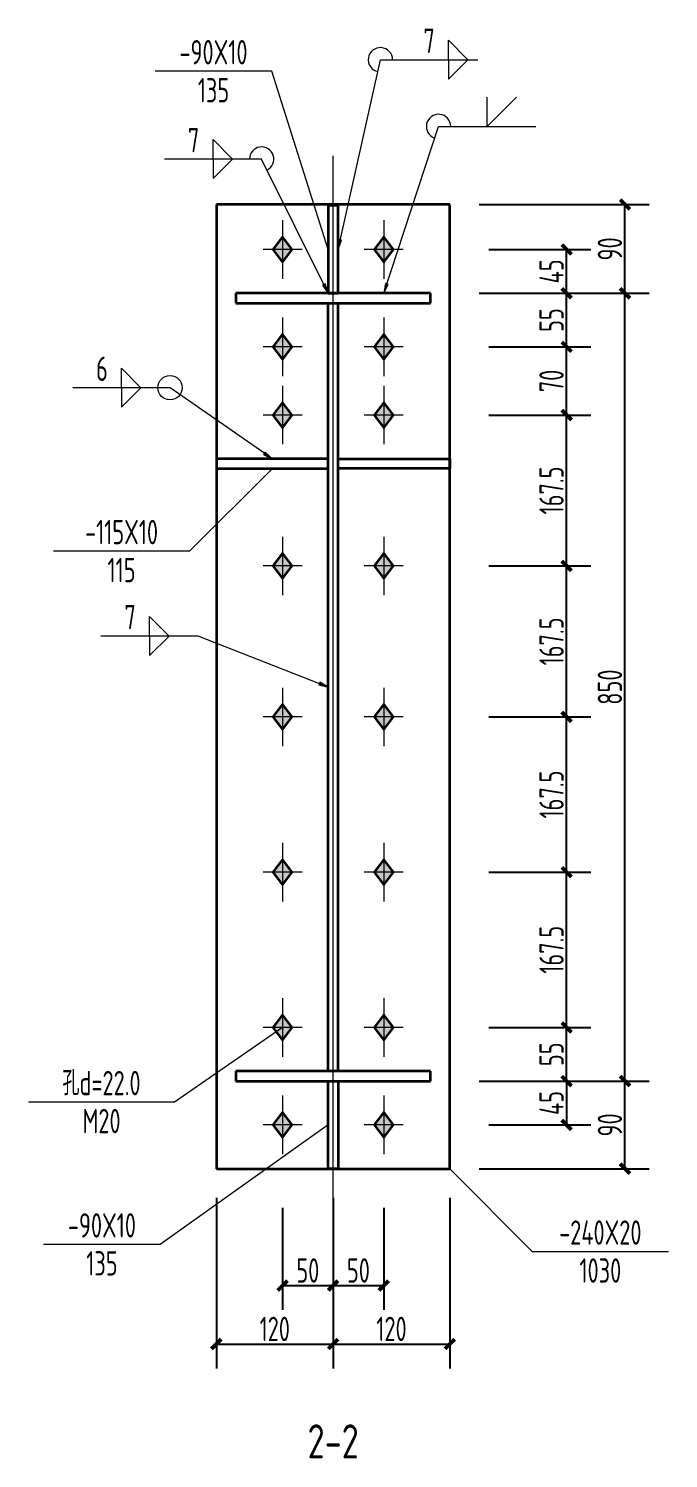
# Model space of a CAD drawing. Header units: millimetres. Extents: x 6950065 to 7140129, y 16284814 to 19754034.
# Drawn here: x 6998002 to 7004579, y 17924342 to 17939024 of the extents above; entities that cross this region are included whole.
import ezdxf
from ezdxf.enums import TextEntityAlignment as Align

# ---------------------------------------------------------------- set-up
doc = ezdxf.new("R2010")
doc.units = ezdxf.units.MM
doc.header["$LTSCALE"] = 1500
doc.header["$MEASUREMENT"] = 0
doc.linetypes.add('线型6', pattern=[8.75, 5, -1.25, 1.25, -1.25])
doc.layers.get('Defpoints').update_dxf_attribs({"color": 1})
for name, color, linetype, lineweight in [('10', 7, 'Continuous', 35), ('20', 2, 'Continuous', 35), ('尺寸标注', 9, 'Continuous', 18), ('焊缝标注', 9, 'Continuous', 18), ('螺栓孔标注', 9, 'Continuous', 18), ('钢板标注', 9, 'Continuous', 18)]:
    doc.layers.add(name, color=color, linetype=linetype, lineweight=lineweight)
doc.styles.add('FromPkpm', font='Pkpmeng', dxfattribs={"width": 0.7, "bigfont": 'hztxt'})
doc.dimstyles.new('Pkpm_1.00', dxfattribs={"dimtxt": 250, "dimasz": 100, "dimexe": 250, "dimexo": 0.0625, "dimgap": 30, "dimtad": 1, "dimdec": 0, "dimrnd": 5, "dimzin": 0, "dimdsep": 46, "dimtxsty": 'FromPkpm', "dimblk1": 'ARCHTICK', "dimblk2": 'ARCHTICK', "dimsah": 1, "dimcen": 0.09, "dimadec": 0, "dimazin": 0, "dimtfac": 1, "dimtdec": 0, "dimtix": 1, "dimtmove": 2, "dimatfit": 1, "dimfxl": 0, "dimtolj": 1, "dimtzin": 0, "dimarcsym": 0})

# ---------------------------------------------------------------- blocks, each defined once
blk = doc.blocks.new('_ArchTick')
at = {"color": 0, "linetype": 'ByBlock', "const_width": 0.4}
blk.add_lwpolyline([(-0.5, -0.5), (0.5, 0.5)], dxfattribs=at)
blk = doc.blocks.new('*D449')
at = {"layer": 'Defpoints', "color": 0, "linetype": 'Continuous'}
for p in [(7002332, 17936756), (7003532, 17936756), (7002332, 17936306)]:
    blk.add_point(p, dxfattribs=at)
at = {"layer": '尺寸标注', "color": 0, "linetype": 'Continuous', "lineweight": -2}
for p, q in [((7002732, 17936756), (7003782, 17936756)), ((7003532, 17936306), (7003532, 17936756)), ((7002732, 17936306), (7003782, 17936306))]:
    blk.add_line(p, q, dxfattribs=at)
at = {"layer": '尺寸标注', "color": 0, "linetype": 'Continuous', "lineweight": -2, "xscale": 100, "yscale": 100, "zscale": 100}
for p, rotation in [((7003532, 17936756), 90), ((7003532, 17936306), 270)]:
    blk.add_blockref('_ArchTick', p, dxfattribs=dict(at, rotation=rotation))
at = {"layer": '尺寸标注', "color": 0, "linetype": 'Continuous', "lineweight": 18, "insert": (7003377, 17936531), "char_height": 250, "attachment_point": 5, "rotation": 90, "style": 'FromPkpm'}
blk.add_mtext('\\A1;45', dxfattribs=at)
blk = doc.blocks.new('*D450')
at = {"layer": 'Defpoints', "color": 0, "linetype": 'Continuous'}
for p in [(7002332, 17936306), (7003532, 17936306), (7002332, 17935756)]:
    blk.add_point(p, dxfattribs=at)
at = {"layer": '尺寸标注', "color": 0, "linetype": 'Continuous', "lineweight": -2}
for p, q in [((7002732, 17936306), (7003782, 17936306)), ((7003532, 17935756), (7003532, 17936306)), ((7002732, 17935756), (7003782, 17935756))]:
    blk.add_line(p, q, dxfattribs=at)
at = {"layer": '尺寸标注', "color": 0, "linetype": 'Continuous', "lineweight": -2, "xscale": 100, "yscale": 100, "zscale": 100}
for p, rotation in [((7003532, 17936306), 90), ((7003532, 17935756), 270)]:
    blk.add_blockref('_ArchTick', p, dxfattribs=dict(at, rotation=rotation))
at = {"layer": '尺寸标注', "color": 0, "linetype": 'Continuous', "lineweight": 18, "insert": (7003377, 17936031), "char_height": 250, "attachment_point": 5, "rotation": 90, "style": 'FromPkpm'}
blk.add_mtext('\\A1;55', dxfattribs=at)
blk = doc.blocks.new('*D451')
at = {"layer": 'Defpoints', "color": 0, "linetype": 'Continuous'}
for p in [(7002332, 17935756), (7003532, 17935756), (7002332, 17935056)]:
    blk.add_point(p, dxfattribs=at)
at = {"layer": '尺寸标注', "color": 0, "linetype": 'Continuous', "lineweight": -2}
for p, q in [((7002732, 17935756), (7003782, 17935756)), ((7003532, 17935056), (7003532, 17935756)), ((7002732, 17935056), (7003782, 17935056))]:
    blk.add_line(p, q, dxfattribs=at)
at = {"layer": '尺寸标注', "color": 0, "linetype": 'Continuous', "lineweight": -2, "xscale": 100, "yscale": 100, "zscale": 100}
for p, rotation in [((7003532, 17935756), 90), ((7003532, 17935056), 270)]:
    blk.add_blockref('_ArchTick', p, dxfattribs=dict(at, rotation=rotation))
at = {"layer": '尺寸标注', "color": 0, "linetype": 'Continuous', "lineweight": 18, "insert": (7003377, 17935406), "char_height": 250, "attachment_point": 5, "rotation": 90, "style": 'FromPkpm'}
blk.add_mtext('\\A1;70', dxfattribs=at)
blk = doc.blocks.new('*D452')
at = {"layer": 'Defpoints', "color": 0, "linetype": 'Continuous'}
for p in [(7002332, 17928217), (7003532, 17928217), (7002332, 17927767)]:
    blk.add_point(p, dxfattribs=at)
at = {"layer": '尺寸标注', "color": 0, "linetype": 'Continuous', "lineweight": -2}
for p, q in [((7002732, 17928217), (7003782, 17928217)), ((7003532, 17928217), (7003532, 17927767)), ((7002732, 17927767), (7003782, 17927767))]:
    blk.add_line(p, q, dxfattribs=at)
at = {"layer": '尺寸标注', "color": 0, "linetype": 'Continuous', "lineweight": -2, "xscale": 100, "yscale": 100, "zscale": 100}
for p, rotation in [((7003532, 17928217), 90), ((7003532, 17927767), 270)]:
    blk.add_blockref('_ArchTick', p, dxfattribs=dict(at, rotation=rotation))
at = {"layer": '尺寸标注', "color": 0, "linetype": 'Continuous', "lineweight": 18, "insert": (7003377, 17927992), "char_height": 250, "attachment_point": 5, "rotation": 90, "style": 'FromPkpm'}
blk.add_mtext('\\A1;45', dxfattribs=at)
blk = doc.blocks.new('*D453')
at = {"layer": 'Defpoints', "color": 0, "linetype": 'Continuous'}
for p in [(7002332, 17928767), (7003532, 17928767), (7002332, 17928217)]:
    blk.add_point(p, dxfattribs=at)
at = {"layer": '尺寸标注', "color": 0, "linetype": 'Continuous', "lineweight": -2}
for p, q in [((7002732, 17928767), (7003782, 17928767)), ((7003532, 17928217), (7003532, 17928767)), ((7002732, 17928217), (7003782, 17928217))]:
    blk.add_line(p, q, dxfattribs=at)
at = {"layer": '尺寸标注', "color": 0, "linetype": 'Continuous', "lineweight": -2, "xscale": 100, "yscale": 100, "zscale": 100}
for p, rotation in [((7003532, 17928767), 90), ((7003532, 17928217), 270)]:
    blk.add_blockref('_ArchTick', p, dxfattribs=dict(at, rotation=rotation))
at = {"layer": '尺寸标注', "color": 0, "linetype": 'Continuous', "lineweight": 18, "insert": (7003377, 17928492), "char_height": 250, "attachment_point": 5, "rotation": 90, "style": 'FromPkpm'}
blk.add_mtext('\\A1;55', dxfattribs=at)
blk = doc.blocks.new('*D454')
at = {"layer": 'Defpoints', "color": 0, "linetype": 'Continuous'}
for p in [(7002332, 17935056), (7003532, 17935056), (7002332, 17933506)]:
    blk.add_point(p, dxfattribs=at)
at = {"layer": '尺寸标注', "color": 0, "linetype": 'Continuous', "lineweight": -2}
for p, q in [((7002732, 17935056), (7003782, 17935056)), ((7003532, 17933506), (7003532, 17935056)), ((7002732, 17933506), (7003782, 17933506))]:
    blk.add_line(p, q, dxfattribs=at)
at = {"layer": '尺寸标注', "color": 0, "linetype": 'Continuous', "lineweight": -2, "xscale": 100, "yscale": 100, "zscale": 100}
for p, rotation in [((7003532, 17935056), 90), ((7003532, 17933506), 270)]:
    blk.add_blockref('_ArchTick', p, dxfattribs=dict(at, rotation=rotation))
at = {"layer": '尺寸标注', "color": 0, "linetype": 'Continuous', "lineweight": 18, "insert": (7003377, 17934281), "char_height": 250, "attachment_point": 5, "rotation": 90, "style": 'FromPkpm'}
blk.add_mtext('\\A1;167.5', dxfattribs=at)
blk = doc.blocks.new('*D455')
at = {"layer": 'Defpoints', "color": 0, "linetype": 'Continuous'}
for p in [(7002332, 17931956), (7003532, 17931956), (7002332, 17930362)]:
    blk.add_point(p, dxfattribs=at)
at = {"layer": '尺寸标注', "color": 0, "linetype": 'Continuous', "lineweight": -2}
for p, q in [((7002732, 17931956), (7003782, 17931956)), ((7003532, 17930362), (7003532, 17931956)), ((7002732, 17930362), (7003782, 17930362))]:
    blk.add_line(p, q, dxfattribs=at)
at = {"layer": '尺寸标注', "color": 0, "linetype": 'Continuous', "lineweight": -2, "xscale": 100, "yscale": 100, "zscale": 100}
for p, rotation in [((7003532, 17931956), 90), ((7003532, 17930362), 270)]:
    blk.add_blockref('_ArchTick', p, dxfattribs=dict(at, rotation=rotation))
at = {"layer": '尺寸标注', "color": 0, "linetype": 'Continuous', "lineweight": 18, "insert": (7003377, 17931159), "char_height": 250, "attachment_point": 5, "rotation": 90, "style": 'FromPkpm'}
blk.add_mtext('\\A1;167.5', dxfattribs=at)
blk = doc.blocks.new('*D456')
at = {"layer": 'Defpoints', "color": 0, "linetype": 'Continuous'}
for p in [(7000612, 17927317), (7001132, 17927317), (7001132, 17926117)]:
    blk.add_point(p, dxfattribs=at)
at = {"layer": '尺寸标注', "color": 0, "linetype": 'Continuous', "lineweight": -2}
for p, q in [((7000612, 17926917), (7000612, 17925867)), ((7001132, 17926917), (7001132, 17925867)), ((7000612, 17926117), (7001132, 17926117))]:
    blk.add_line(p, q, dxfattribs=at)
at = {"layer": '尺寸标注', "color": 0, "linetype": 'Continuous', "lineweight": -2, "xscale": 100, "yscale": 100, "zscale": 100, "rotation": 180}
blk.add_blockref('_ArchTick', (7000612, 17926117), dxfattribs=at)
at = {"layer": '尺寸标注', "color": 0, "linetype": 'Continuous', "lineweight": -2, "xscale": 100, "yscale": 100, "zscale": 100}
blk.add_blockref('_ArchTick', (7001132, 17926117), dxfattribs=at)
at = {"layer": '尺寸标注', "color": 0, "linetype": 'Continuous', "lineweight": 18, "insert": (7000872, 17926272), "char_height": 250, "attachment_point": 5, "style": 'FromPkpm'}
blk.add_mtext('\\A1;50', dxfattribs=at)
blk = doc.blocks.new('*D457')
at = {"layer": 'Defpoints', "color": 0, "linetype": 'Continuous'}
for p in [(7001132, 17927317), (7001652, 17927317), (7001652, 17926117)]:
    blk.add_point(p, dxfattribs=at)
at = {"layer": '尺寸标注', "color": 0, "linetype": 'Continuous', "lineweight": -2}
for p, q in [((7001132, 17926917), (7001132, 17925867)), ((7001652, 17926917), (7001652, 17925867)), ((7001132, 17926117), (7001652, 17926117))]:
    blk.add_line(p, q, dxfattribs=at)
at = {"layer": '尺寸标注', "color": 0, "linetype": 'Continuous', "lineweight": -2, "xscale": 100, "yscale": 100, "zscale": 100, "rotation": 180}
blk.add_blockref('_ArchTick', (7001132, 17926117), dxfattribs=at)
at = {"layer": '尺寸标注', "color": 0, "linetype": 'Continuous', "lineweight": -2, "xscale": 100, "yscale": 100, "zscale": 100}
blk.add_blockref('_ArchTick', (7001652, 17926117), dxfattribs=at)
at = {"layer": '尺寸标注', "color": 0, "linetype": 'Continuous', "lineweight": 18, "insert": (7001392, 17926272), "char_height": 250, "attachment_point": 5, "style": 'FromPkpm'}
blk.add_mtext('\\A1;50', dxfattribs=at)
blk = doc.blocks.new('*D458')
at = {"layer": 'Defpoints', "color": 0, "linetype": 'Continuous'}
for p in [(6999932, 17927317), (7001132, 17927317), (7001132, 17925517)]:
    blk.add_point(p, dxfattribs=at)
at = {"layer": '尺寸标注', "color": 0, "linetype": 'Continuous', "lineweight": -2}
for p, q in [((6999932, 17927017), (6999932, 17925267)), ((7001132, 17927017), (7001132, 17925267)), ((6999932, 17925517), (7001132, 17925517))]:
    blk.add_line(p, q, dxfattribs=at)
at = {"layer": '尺寸标注', "color": 0, "linetype": 'Continuous', "lineweight": -2, "xscale": 100, "yscale": 100, "zscale": 100, "rotation": 180}
blk.add_blockref('_ArchTick', (6999932, 17925517), dxfattribs=at)
at = {"layer": '尺寸标注', "color": 0, "linetype": 'Continuous', "lineweight": -2, "xscale": 100, "yscale": 100, "zscale": 100}
blk.add_blockref('_ArchTick', (7001132, 17925517), dxfattribs=at)
at = {"layer": '尺寸标注', "color": 0, "linetype": 'Continuous', "lineweight": 18, "insert": (7000532, 17925672), "char_height": 250, "attachment_point": 5, "style": 'FromPkpm'}
blk.add_mtext('\\A1;120', dxfattribs=at)
blk = doc.blocks.new('*D459')
at = {"layer": 'Defpoints', "color": 0, "linetype": 'Continuous'}
for p in [(7001132, 17927317), (7002332, 17927317), (7002332, 17925517)]:
    blk.add_point(p, dxfattribs=at)
at = {"layer": '尺寸标注', "color": 0, "linetype": 'Continuous', "lineweight": -2}
for p, q in [((7001132, 17927017), (7001132, 17925267)), ((7002332, 17927017), (7002332, 17925267)), ((7001132, 17925517), (7002332, 17925517))]:
    blk.add_line(p, q, dxfattribs=at)
at = {"layer": '尺寸标注', "color": 0, "linetype": 'Continuous', "lineweight": -2, "xscale": 100, "yscale": 100, "zscale": 100, "rotation": 180}
blk.add_blockref('_ArchTick', (7001132, 17925517), dxfattribs=at)
at = {"layer": '尺寸标注', "color": 0, "linetype": 'Continuous', "lineweight": -2, "xscale": 100, "yscale": 100, "zscale": 100}
blk.add_blockref('_ArchTick', (7002332, 17925517), dxfattribs=at)
at = {"layer": '尺寸标注', "color": 0, "linetype": 'Continuous', "lineweight": 18, "insert": (7001732, 17925672), "char_height": 250, "attachment_point": 5, "style": 'FromPkpm'}
blk.add_mtext('\\A1;120', dxfattribs=at)
blk = doc.blocks.new('*D460')
at = {"layer": 'Defpoints', "color": 0, "linetype": 'Continuous'}
for p in [(7002332, 17928217), (7004132, 17928217), (7002332, 17927317)]:
    blk.add_point(p, dxfattribs=at)
at = {"layer": '尺寸标注', "color": 0, "linetype": 'Continuous', "lineweight": -2}
for p, q in [((7002632, 17928217), (7004382, 17928217)), ((7004132, 17927317), (7004132, 17928217)), ((7002632, 17927317), (7004382, 17927317))]:
    blk.add_line(p, q, dxfattribs=at)
at = {"layer": '尺寸标注', "color": 0, "linetype": 'Continuous', "lineweight": -2, "xscale": 100, "yscale": 100, "zscale": 100}
for p, rotation in [((7004132, 17928217), 90), ((7004132, 17927317), 270)]:
    blk.add_blockref('_ArchTick', p, dxfattribs=dict(at, rotation=rotation))
at = {"layer": '尺寸标注', "color": 0, "linetype": 'Continuous', "lineweight": 18, "insert": (7003977, 17927767), "char_height": 250, "attachment_point": 5, "rotation": 90, "style": 'FromPkpm'}
blk.add_mtext('\\A1;90', dxfattribs=at)
blk = doc.blocks.new('*D461')
at = {"layer": 'Defpoints', "color": 0, "linetype": 'Continuous'}
for p in [(7002332, 17936306), (7004132, 17936306), (7002332, 17928217)]:
    blk.add_point(p, dxfattribs=at)
at = {"layer": '尺寸标注', "color": 0, "linetype": 'Continuous', "lineweight": -2}
for p, q in [((7002632, 17936306), (7004382, 17936306)), ((7004132, 17928217), (7004132, 17936306)), ((7002632, 17928217), (7004382, 17928217))]:
    blk.add_line(p, q, dxfattribs=at)
at = {"layer": '尺寸标注', "color": 0, "linetype": 'Continuous', "lineweight": -2, "xscale": 100, "yscale": 100, "zscale": 100}
for p, rotation in [((7004132, 17936306), 90), ((7004132, 17928217), 270)]:
    blk.add_blockref('_ArchTick', p, dxfattribs=dict(at, rotation=rotation))
at = {"layer": '尺寸标注', "color": 0, "linetype": 'Continuous', "lineweight": 18, "insert": (7003977, 17932262), "char_height": 250, "attachment_point": 5, "rotation": 90, "style": 'FromPkpm'}
blk.add_mtext('\\A1;850', dxfattribs=at)
blk = doc.blocks.new('*D462')
at = {"layer": 'Defpoints', "color": 0, "linetype": 'Continuous'}
for p in [(7002332, 17937217), (7004132, 17937217), (7002332, 17936306)]:
    blk.add_point(p, dxfattribs=at)
at = {"layer": '尺寸标注', "color": 0, "linetype": 'Continuous', "lineweight": -2}
for p, q in [((7002632, 17937217), (7004382, 17937217)), ((7004132, 17936306), (7004132, 17937217)), ((7002632, 17936306), (7004382, 17936306))]:
    blk.add_line(p, q, dxfattribs=at)
at = {"layer": '尺寸标注', "color": 0, "linetype": 'Continuous', "lineweight": -2, "xscale": 100, "yscale": 100, "zscale": 100}
for p, rotation in [((7004132, 17937217), 90), ((7004132, 17936306), 270)]:
    blk.add_blockref('_ArchTick', p, dxfattribs=dict(at, rotation=rotation))
at = {"layer": '尺寸标注', "color": 0, "linetype": 'Continuous', "lineweight": 18, "insert": (7003977, 17936762), "char_height": 250, "attachment_point": 5, "rotation": 90, "style": 'FromPkpm'}
blk.add_mtext('\\A1;90', dxfattribs=at)
blk = doc.blocks.new('*D323')
at = {"layer": 'Defpoints', "color": 0, "linetype": 'Continuous'}
for p in [(7002332, 17930362), (7003532, 17930362), (7002332, 17928767)]:
    blk.add_point(p, dxfattribs=at)
at = {"layer": '尺寸标注', "color": 0, "linetype": 'Continuous', "lineweight": -2}
for p, q in [((7002732, 17930362), (7003782, 17930362)), ((7003532, 17928767), (7003532, 17930362)), ((7002732, 17928767), (7003782, 17928767))]:
    blk.add_line(p, q, dxfattribs=at)
at = {"layer": '尺寸标注', "color": 0, "linetype": 'Continuous', "lineweight": -2, "xscale": 100, "yscale": 100, "zscale": 100}
for p, rotation in [((7003532, 17930362), 90), ((7003532, 17928767), 270)]:
    blk.add_blockref('_ArchTick', p, dxfattribs=dict(at, rotation=rotation))
at = {"layer": '尺寸标注', "color": 0, "linetype": 'Continuous', "lineweight": 18, "insert": (7003377, 17929565), "char_height": 250, "attachment_point": 5, "rotation": 90, "style": 'FromPkpm'}
blk.add_mtext('\\A1;167.5', dxfattribs=at)
blk = doc.blocks.new('*D324')
at = {"layer": 'Defpoints', "color": 0, "linetype": 'Continuous'}
for p in [(7002332, 17933506), (7003532, 17933506), (7002332, 17931956)]:
    blk.add_point(p, dxfattribs=at)
at = {"layer": '尺寸标注', "color": 0, "linetype": 'Continuous', "lineweight": -2}
for p, q in [((7002732, 17933506), (7003782, 17933506)), ((7003532, 17931956), (7003532, 17933506)), ((7002732, 17931956), (7003782, 17931956))]:
    blk.add_line(p, q, dxfattribs=at)
at = {"layer": '尺寸标注', "color": 0, "linetype": 'Continuous', "lineweight": -2, "xscale": 100, "yscale": 100, "zscale": 100}
for p, rotation in [((7003532, 17933506), 90), ((7003532, 17931956), 270)]:
    blk.add_blockref('_ArchTick', p, dxfattribs=dict(at, rotation=rotation))
at = {"layer": '尺寸标注', "color": 0, "linetype": 'Continuous', "lineweight": 18, "insert": (7003377, 17932731), "char_height": 250, "attachment_point": 5, "rotation": 90, "style": 'FromPkpm'}
blk.add_mtext('\\A1;167.5', dxfattribs=at)

msp = doc.modelspace()

# ---------------------------------------------------------------- hatches: boundary and pattern name
at = {"layer": '10'}
for points in [[(7000612.4, 17936886), (7000512.4, 17936756), (7000612.4, 17936626), (7000712.4, 17936756)], [(7001652.4, 17936886), (7001552.4, 17936756), (7001652.4, 17936626), (7001752.4, 17936756)], [(7000612.4, 17935886), (7000512.4, 17935756), (7000612.4, 17935626), (7000712.4, 17935756)], [(7001652.4, 17935886), (7001552.4, 17935756), (7001652.4, 17935626), (7001752.4, 17935756)], [(7000612.4, 17935186), (7000512.4, 17935056), (7000612.4, 17934926), (7000712.4, 17935056)], [(7001652.4, 17935186), (7001552.4, 17935056), (7001652.4, 17934926), (7001752.4, 17935056)], [(7000612.4, 17933636), (7000512.4, 17933506), (7000612.4, 17933376), (7000712.4, 17933506)], [(7001652.4, 17933636), (7001552.4, 17933506), (7001652.4, 17933376), (7001752.4, 17933506)], [(7000612.4, 17932086), (7000512.4, 17931956), (7000612.4, 17931826), (7000712.4, 17931956)], [(7001652.4, 17932086), (7001552.4, 17931956), (7001652.4, 17931826), (7001752.4, 17931956)], [(7000612.4, 17930491.7), (7000512.4, 17930361.7), (7000612.4, 17930231.7), (7000712.4, 17930361.7)], [(7001652.4, 17930491.7), (7001552.4, 17930361.7), (7001652.4, 17930231.7), (7001752.4, 17930361.7)], [(7000612.4, 17928897.5), (7000512.4, 17928767.5), (7000612.4, 17928637.5), (7000712.4, 17928767.5)], [(7001652.4, 17928897.5), (7001552.4, 17928767.5), (7001652.4, 17928637.5), (7001752.4, 17928767.5)], [(7000612.4, 17927897.5), (7000512.4, 17927767.5), (7000612.4, 17927637.5), (7000712.4, 17927767.5)], [(7001652.4, 17927897.5), (7001552.4, 17927767.5), (7001652.4, 17927637.5), (7001752.4, 17927767.5)]]:
    msp.add_hatch(color=1, dxfattribs=at).paths.add_polyline_path(points)
at = {"layer": '焊缝标注'}
for points in [[(7001182.4, 17936756), (7001218.8, 17936850.3), (7001189.5, 17936856.9)], [(7001082.4, 17936306), (7001051.3, 17936402.3), (7001024.4, 17936388.9)], [(7001652.4, 17936306), (7001697.8, 17936396.3), (7001669.3, 17936405.7)], [(7000507.4, 17934606), (7000433.8, 17934675.4), (7000416.7, 17934650.7)], [(7001082.4, 17932261.7), (7000994.7, 17932312.2), (7000983.8, 17932284.3)]]:
    msp.add_hatch(color=3, dxfattribs=at).paths.add_polyline_path(points)

# ---------------------------------------------------------------- linework, layer by layer
at = {"layer": '10', "linetype": '线型6', "lineweight": 18, "ltscale": 100}
msp.add_line((7001132.4, 17926817.4), (7001132.4, 17937717.4), dxfattribs=at)
at = {"layer": '10', "color": 9, "lineweight": 18, "ltscale": 100}
for p, q in [((7000612.4, 17937056), (7000612.4, 17936456)), ((7001652.4, 17937056), (7001652.4, 17936456)), ((7000812.4, 17936756), (7000412.4, 17936756)), ((7001852.4, 17936756), (7001452.4, 17936756)), ((7000612.4, 17936056), (7000612.4, 17935456)), ((7001652.4, 17936056), (7001652.4, 17935456)), ((7000812.4, 17935756), (7000412.4, 17935756)), ((7001852.4, 17935756), (7001452.4, 17935756)), ((7000612.4, 17935356), (7000612.4, 17934756)), ((7001652.4, 17935356), (7001652.4, 17934756)), ((7000812.4, 17935056), (7000412.4, 17935056)), ((7001852.4, 17935056), (7001452.4, 17935056)), ((7000612.4, 17933806), (7000612.4, 17933206)), ((7001652.4, 17933806), (7001652.4, 17933206)), ((7000812.4, 17933506), (7000412.4, 17933506)), ((7001852.4, 17933506), (7001452.4, 17933506)), ((7000612.4, 17932256), (7000612.4, 17931656)), ((7001652.4, 17932256), (7001652.4, 17931656)), ((7000812.4, 17931956), (7000412.4, 17931956)), ((7001852.4, 17931956), (7001452.4, 17931956)), ((7000612.4, 17930661.7), (7000612.4, 17930061.7)), ((7001652.4, 17930661.7), (7001652.4, 17930061.7)), ((7000812.4, 17930361.7), (7000412.4, 17930361.7)), ((7001852.4, 17930361.7), (7001452.4, 17930361.7)), ((7000612.4, 17929067.5), (7000612.4, 17928467.5)), ((7001652.4, 17929067.5), (7001652.4, 17928467.5)), ((7000812.4, 17928767.5), (7000412.4, 17928767.5)), ((7001852.4, 17928767.5), (7001452.4, 17928767.5)), ((7000612.4, 17928067.5), (7000612.4, 17927467.5)), ((7001652.4, 17928067.5), (7001652.4, 17927467.5)), ((7000812.4, 17927767.5), (7000412.4, 17927767.5)), ((7001852.4, 17927767.5), (7001452.4, 17927767.5))]:
    msp.add_line(p, q, dxfattribs=at)
at = {"layer": '10', "color": 3, "lineweight": 35, "ltscale": 100}
for p, q in [((7002132.4, 17936306), (7000132.4, 17936306)), ((7000132.4, 17936306), (7000132.4, 17936206)), ((7000132.4, 17936206), (7002132.4, 17936206)), ((7001082.4, 17928317.5), (7001082.4, 17936206)), ((7001182.4, 17928317.5), (7001182.4, 17936206)), ((7002132.4, 17936206), (7002132.4, 17936306)), ((7002132.4, 17928317.5), (7000132.4, 17928317.5)), ((7000132.4, 17928317.5), (7000132.4, 17928217.5)), ((7002132.4, 17928217.5), (7002132.4, 17928317.5)), ((7000132.4, 17928217.5), (7002132.4, 17928217.5))]:
    msp.add_line(p, q, dxfattribs=at)
at = {"layer": '10', "color": 1, "linetype": 'Continuous'}
for points in [[(7000612.4, 17936886), (7000512.4, 17936756), (7000612.4, 17936626), (7000712.4, 17936756)], [(7001652.4, 17936886), (7001552.4, 17936756), (7001652.4, 17936626), (7001752.4, 17936756)], [(7000612.4, 17935886), (7000512.4, 17935756), (7000612.4, 17935626), (7000712.4, 17935756)], [(7001652.4, 17935886), (7001552.4, 17935756), (7001652.4, 17935626), (7001752.4, 17935756)], [(7000612.4, 17935186), (7000512.4, 17935056), (7000612.4, 17934926), (7000712.4, 17935056)], [(7001652.4, 17935186), (7001552.4, 17935056), (7001652.4, 17934926), (7001752.4, 17935056)], [(7000612.4, 17933636), (7000512.4, 17933506), (7000612.4, 17933376), (7000712.4, 17933506)], [(7001652.4, 17933636), (7001552.4, 17933506), (7001652.4, 17933376), (7001752.4, 17933506)], [(7000612.4, 17932086), (7000512.4, 17931956), (7000612.4, 17931826), (7000712.4, 17931956)], [(7001652.4, 17932086), (7001552.4, 17931956), (7001652.4, 17931826), (7001752.4, 17931956)], [(7000612.4, 17930491.7), (7000512.4, 17930361.7), (7000612.4, 17930231.7), (7000712.4, 17930361.7)], [(7001652.4, 17930491.7), (7001552.4, 17930361.7), (7001652.4, 17930231.7), (7001752.4, 17930361.7)], [(7000612.4, 17928897.5), (7000512.4, 17928767.5), (7000612.4, 17928637.5), (7000712.4, 17928767.5)], [(7001652.4, 17928897.5), (7001552.4, 17928767.5), (7001652.4, 17928637.5), (7001752.4, 17928767.5)], [(7000612.4, 17927897.5), (7000512.4, 17927767.5), (7000612.4, 17927637.5), (7000712.4, 17927767.5)], [(7001652.4, 17927897.5), (7001552.4, 17927767.5), (7001652.4, 17927637.5), (7001752.4, 17927767.5)]]:
    msp.add_lwpolyline(points, close=True, dxfattribs=at)
at = {"layer": '20', "lineweight": 35, "ltscale": 100}
for p, q in [((7002332.4, 17937217.4), (6999932.4, 17937217.4)), ((6999932.4, 17937217.4), (6999932.4, 17927317.4)), ((7001182.4, 17937206), (7001082.4, 17937206)), ((7001082.4, 17937206), (7001082.4, 17936306)), ((7001182.4, 17936306), (7001182.4, 17937206)), ((7002332.4, 17927317.4), (7002332.4, 17937217.4)), ((7001082.4, 17936306), (7001182.4, 17936306)), ((7001082.4, 17934606), (6999932.4, 17934606)), ((6999932.4, 17934606), (6999932.4, 17934506)), ((7001082.4, 17934506), (7001082.4, 17934606)), ((7001182.4, 17934606), (7002332.4, 17934606)), ((7001182.4, 17934506), (7001182.4, 17934606)), ((7002332.4, 17934606), (7002332.4, 17934506)), ((6999932.4, 17934506), (7001082.4, 17934506)), ((7002332.4, 17934506), (7001182.4, 17934506)), ((7001082.4, 17928217.5), (7001182.4, 17928217.5)), ((7001082.4, 17927317.5), (7001082.4, 17928217.5)), ((7001182.4, 17928217.5), (7001182.4, 17927317.5)), ((6999932.4, 17927317.4), (7002332.4, 17927317.4)), ((7001182.4, 17927317.5), (7001082.4, 17927317.5))]:
    msp.add_line(p, q, dxfattribs=at)
at = {"layer": '焊缝标注', "color": 3, "lineweight": 18, "ltscale": 100}
for p, q in [((7002318.1, 17938903.9), (7002518.1, 17938703.9)), ((7002318.1, 17938703.9), (7002318.1, 17938903.9)), ((7001182.4, 17936756), (7001618.1, 17938703.9)), ((7001618.1, 17938703.9), (7002618.1, 17938703.9)), ((7002318.1, 17938503.9), (7002518.1, 17938703.9)), ((7002318.1, 17938703.9), (7002318.1, 17938503.9)), ((7002715.4, 17938019.1), (7002715.4, 17938319.1)), ((7002715.4, 17938019.1), (7003015.4, 17938319.1)), ((7001652.4, 17936306), (7002215.4, 17938019.1)), ((7002215.4, 17938019.1), (7003215.4, 17938019.1)), ((7000097.5, 17937683.6), (6999897.5, 17937883.6)), ((6999897.5, 17937683.6), (6999897.5, 17937883.6)), ((7000397.5, 17937683.6), (6999397.5, 17937683.6)), ((7000097.5, 17937683.6), (6999897.5, 17937483.6)), ((6999897.5, 17937683.6), (6999897.5, 17937483.6)), ((7001082.4, 17936306), (7000397.5, 17937683.6)), ((6999155.7, 17935336.2), (6998955.7, 17935536.2)), ((6998955.7, 17935336.2), (6998955.7, 17935536.2)), ((6999455.7, 17935336.2), (6998455.7, 17935336.2)), ((6999155.7, 17935336.2), (6998955.7, 17935136.2)), ((6998955.7, 17935336.2), (6998955.7, 17935136.2)), ((7000507.4, 17934606), (6999455.7, 17935336.2)), ((6999445.3, 17932786), (6999245.3, 17932986)), ((6999245.3, 17932786), (6999245.3, 17932986)), ((6999745.3, 17932786), (6998745.3, 17932786)), ((6999445.3, 17932786), (6999245.3, 17932586)), ((6999245.3, 17932786), (6999245.3, 17932586)), ((7001082.4, 17932261.7), (6999745.3, 17932786))]:
    msp.add_line(p, q, dxfattribs=at)
at = {"layer": '焊缝标注', "color": 3, "linetype": 'Continuous'}
for points in [[(7001182.4, 17936756), (7001218.8, 17936850.3), (7001189.5, 17936856.9)], [(7001082.4, 17936306), (7001051.3, 17936402.3), (7001024.4, 17936388.9)], [(7001652.4, 17936306), (7001697.8, 17936396.3), (7001669.3, 17936405.7)], [(7000507.4, 17934606), (7000433.8, 17934675.4), (7000416.7, 17934650.7)], [(7001082.4, 17932261.7), (7000994.7, 17932312.2), (7000983.8, 17932284.3)]]:
    msp.add_lwpolyline(points, close=True, dxfattribs=at)
at = {"layer": '焊缝标注', "color": 3, "lineweight": 18, "ltscale": 100}
msp.add_circle((6999455.7, 17935336.2), 125, dxfattribs=at)
for centre, start, end in [((7001618.1, 17938703.9), 0, 257.38971), ((7002215.4, 17938019.1), 0, 251.80728), ((7000397.5, 17937683.6), 296.43524, 180)]:
    msp.add_arc(centre, 125, start, end, dxfattribs=at)
at = {"layer": '螺栓孔标注', "color": 6, "lineweight": 18, "ltscale": 100}
for p, q in [((7000612.4, 17928767.5), (6999501.6, 17928001.3)), ((6999501.6, 17928001.3), (6998001.6, 17928001.3))]:
    msp.add_line(p, q, dxfattribs=at)
at = {"layer": '螺栓孔标注', "color": 6, "ltscale": 100, "const_width": 10}
msp.add_lwpolyline([(7000617.4, 17928767.5, 1), (7000607.4, 17928767.5, 1)], format="xyb", close=True, dxfattribs=at)
at = {"layer": '钢板标注', "color": 2, "lineweight": 18, "ltscale": 100}
for p, q in [((7000502.5, 17938586.2), (6999302.5, 17938586.2)), ((7001082.4, 17936756), (7000502.5, 17938586.2)), ((7000507.4, 17934506), (6999657.1, 17933659.2)), ((6999657.1, 17933659.2), (6998257.1, 17933659.2)), ((7001082.4, 17927767.5), (6999355.8, 17926540.1)), ((7002332.4, 17927317.4), (7003178.5, 17926466.6)), ((6999355.8, 17926540.1), (6998155.8, 17926540.1)), ((7003178.5, 17926466.6), (7004578.5, 17926466.6))]:
    msp.add_line(p, q, dxfattribs=at)
at = {"layer": '钢板标注', "color": 2, "ltscale": 100, "const_width": 10}
for points in [[(7001087.4, 17936756, 1), (7001077.4, 17936756, 1)], [(7000512.4, 17934506, 1), (7000502.4, 17934506, 1)], [(7001087.4, 17927767.5, 1), (7001077.4, 17927767.5, 1)], [(7002337.4, 17927317.4, 1), (7002327.4, 17927317.4, 1)]]:
    msp.add_lwpolyline(points, format="xyb", close=True, dxfattribs=at)

# ---------------------------------------------------------------- texts
at = {"layer": '10', "lineweight": 25, "style": 'FromPkpm', "width": 0.77}
msp.add_text('2-2', height=350, dxfattribs=at).set_placement((7001132.4, 17924517.4), align=Align.MIDDLE_CENTER)
at = {"layer": '焊缝标注', "color": 3, "lineweight": 25, "style": 'FromPkpm', "width": 0.7}
for s, p in [('7', (7002118.1, 17938773.9)), ('7', (6999697.5, 17937753.6)), ('6', (6998755.7, 17935406.2)), ('7', (6999045.3, 17932856))]:
    msp.add_text(s, height=250, dxfattribs=at).set_placement(p, align=Align.CENTER)
at = {"layer": '螺栓孔标注', "color": 6, "lineweight": 25, "style": 'FromPkpm', "width": 0.7}
msp.add_text('孔d=22.0', height=250, dxfattribs=at).set_placement((6998751.6, 17928071.3), align=Align.CENTER)
msp.add_text('M20', height=250, dxfattribs=at).set_placement((6998751.6, 17927931.3), align=Align.TOP_CENTER)
at = {"layer": '钢板标注', "color": 2, "lineweight": 25, "style": 'FromPkpm', "width": 0.7}
for s, p in [('-90X10', (6999902.5, 17938656.2)), ('-115X10', (6998957.1, 17933729.2)), ('-90X10', (6998755.8, 17926610.1)), ('-240X20', (7003878.5, 17926536.6))]:
    msp.add_text(s, height=250, dxfattribs=at).set_placement(p, align=Align.CENTER)
for s, p in [('135', (6999902.5, 17938516.2)), ('115', (6998957.1, 17933589.2)), ('135', (6998755.8, 17926470.1)), ('1030', (7003878.5, 17926396.6))]:
    msp.add_text(s, height=250, dxfattribs=at).set_placement(p, align=Align.TOP_CENTER)

# ---------------------------------------------------------------- dimensions: what is measured, and where the dimension line sits
at = {"layer": '尺寸标注', "linetype": 'Continuous', "lineweight": 18}
for base, p1, p2, text, override, picture, middle in [((7004132.4, 17937217.4), (7002332.4, 17936306), (7002332.4, 17937217.4), '90', {"dimexo": 300, "dimtad": 1, "dimjust": 0, "dimtih": 0, "dimtoh": 0, "dimtmove": 0, "dimatfit": 3}, '*D462', (7003977.4, 17936761.7)), ((7003532.4, 17936756), (7002332.4, 17936306), (7002332.4, 17936756), '45', {"dimexo": 400, "dimtad": 1, "dimjust": 2, "dimtih": 0, "dimtoh": 0, "dimtix": 0, "dimtmove": 0, "dimatfit": 3}, '*D449', (7003377.4, 17936531)), ((7003532.4, 17936306), (7002332.4, 17935756), (7002332.4, 17936306), '55', {"dimexo": 400, "dimtad": 1, "dimjust": 0, "dimtih": 0, "dimtoh": 0, "dimtmove": 0, "dimatfit": 3}, '*D450', (7003377.4, 17936031)), ((7004132.4, 17936306), (7002332.4, 17928217.5), (7002332.4, 17936306), '850', {"dimexo": 300, "dimtad": 1, "dimjust": 0, "dimtih": 0, "dimtoh": 0, "dimtmove": 0, "dimatfit": 3}, '*D461', (7003977.4, 17932261.7)), ((7003532.4, 17935756), (7002332.4, 17935056), (7002332.4, 17935756), '70', {"dimexo": 400, "dimtad": 1, "dimjust": 0, "dimtih": 0, "dimtoh": 0, "dimtmove": 0, "dimatfit": 3}, '*D451', (7003377.4, 17935406)), ((7003532.4, 17935056), (7002332.4, 17933506), (7002332.4, 17935056), '167.5', {"dimexo": 400, "dimtad": 1, "dimjust": 0, "dimtih": 0, "dimtoh": 0, "dimtmove": 0, "dimatfit": 3}, '*D454', (7003377.4, 17934281)), ((7003532.4, 17933506), (7002332.4, 17931956), (7002332.4, 17933506), '167.5', {"dimexo": 400, "dimtad": 1, "dimjust": 0, "dimtih": 0, "dimtoh": 0, "dimtmove": 0, "dimatfit": 3}, '*D324', (7003377.4, 17932731)), ((7003532.4, 17931956), (7002332.4, 17930361.7), (7002332.4, 17931956), '167.5', {"dimexo": 400, "dimtad": 1, "dimjust": 0, "dimtih": 0, "dimtoh": 0, "dimtmove": 0, "dimatfit": 3}, '*D455', (7003377.4, 17931158.9)), ((7003532.4, 17930361.7), (7002332.4, 17928767.5), (7002332.4, 17930361.7), '167.5', {"dimexo": 400, "dimtad": 1, "dimjust": 0, "dimtih": 0, "dimtoh": 0, "dimtmove": 0, "dimatfit": 3}, '*D323', (7003377.4, 17929564.6)), ((7003532.4, 17928767.5), (7002332.4, 17928217.5), (7002332.4, 17928767.5), '55', {"dimexo": 400, "dimtad": 1, "dimjust": 0, "dimtih": 0, "dimtoh": 0, "dimtmove": 0, "dimatfit": 3}, '*D453', (7003377.4, 17928492.5)), ((7003532.4, 17928217.5), (7002332.4, 17927767.5), (7002332.4, 17928217.5), '45', {"dimexo": 400, "dimtad": 1, "dimjust": 1, "dimtih": 0, "dimtoh": 0, "dimtix": 0, "dimtmove": 0, "dimatfit": 3}, '*D452', (7003377.4, 17927992.5)), ((7004132.4, 17928217.5), (7002332.4, 17927317.4), (7002332.4, 17928217.5), '90', {"dimexo": 300, "dimtad": 1, "dimjust": 0, "dimtih": 0, "dimtoh": 0, "dimtmove": 0, "dimatfit": 3}, '*D460', (7003977.4, 17927767.5))]:
    dim = msp.add_linear_dim(base=base, p1=p1, p2=p2, angle=90, text=text, dimstyle='Pkpm_1.00', override=override, dxfattribs=at)
    dim.commit()
    dim.dimension.update_dxf_attribs({"geometry": picture, "text_midpoint": middle})
for base, p1, p2, text, override, picture, middle in [((7001132.4, 17925517.4), (6999932.4, 17927317.4), (7001132.4, 17927317.4), '120', {"dimexo": 300, "dimtad": 1, "dimjust": 0, "dimtih": 0, "dimtoh": 0, "dimtmove": 0, "dimatfit": 3}, '*D458', (7000532.4, 17925672.4)), ((7001132.4, 17926117.4), (7000612.4, 17927317.4), (7001132.4, 17927317.4), '50', {"dimexo": 400, "dimtad": 1, "dimjust": 0, "dimtih": 0, "dimtoh": 0, "dimtmove": 0, "dimatfit": 3}, '*D456', (7000872.4, 17926272.4)), ((7001652.4, 17926117.4), (7001132.4, 17927317.4), (7001652.4, 17927317.4), '50', {"dimexo": 400, "dimtad": 1, "dimjust": 0, "dimtih": 0, "dimtoh": 0, "dimtmove": 0, "dimatfit": 3}, '*D457', (7001392.4, 17926272.4)), ((7002332.4, 17925517.4), (7001132.4, 17927317.4), (7002332.4, 17927317.4), '120', {"dimexo": 300, "dimtad": 1, "dimjust": 0, "dimtih": 0, "dimtoh": 0, "dimtmove": 0, "dimatfit": 3}, '*D459', (7001732.4, 17925672.4))]:
    dim = msp.add_linear_dim(base=base, p1=p1, p2=p2, text=text, dimstyle='Pkpm_1.00', override=override, dxfattribs=at)
    dim.commit()
    dim.dimension.update_dxf_attribs({"geometry": picture, "text_midpoint": middle})

doc.saveas('drawing.dxf')
